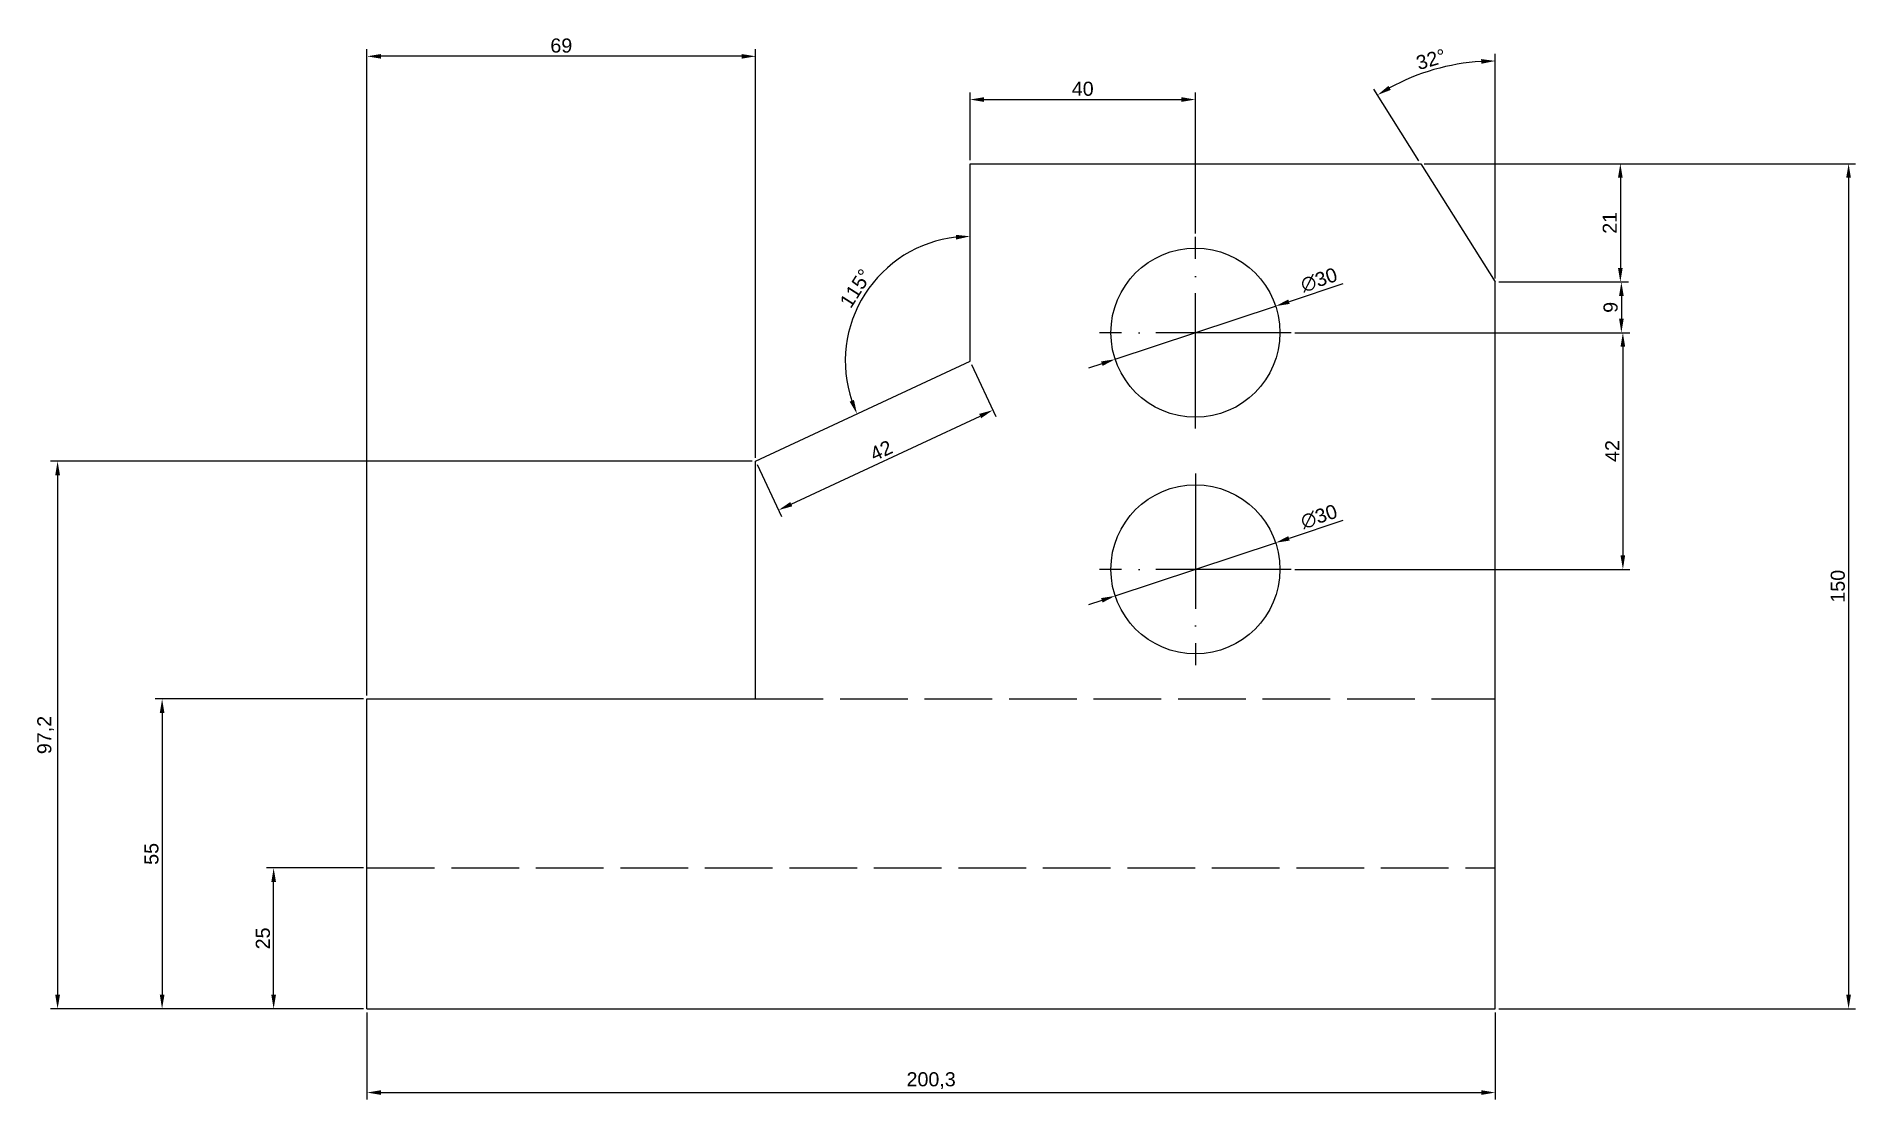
# Model space of a CAD drawing. Header units: millimetres. Extents: x 41 to 364, y 84 to 273.
import ezdxf

# ---------------------------------------------------------------- set-up
doc = ezdxf.new("R2010")
doc.units = ezdxf.units.MM
doc.linetypes.add('ACAD_ISO02W100', pattern=[15, 12, -3])
doc.linetypes.add('ACAD_ISO04W100', pattern=[30, 24, -3, 0, -3])
for name, color, linetype in [('niebieskie', 170, 'ACAD_ISO02W100'), ('Warstwa1', 10, 'ACAD_ISO04W100'), ('wymiary', 80, 'Continuous')]:
    doc.layers.add(name, color=color, linetype=linetype)
doc.styles.get("Standard").update_dxf_attribs({"font": 'arial.ttf'})
doc.dimstyles.new('ISO-25', dxfattribs={"dimtxt": 2.5, "dimasz": 2.5, "dimexe": 1.25, "dimexo": 0.625, "dimtad": 1, "dimtxsty": 'Standard', "dimcen": 2.5, "dimadec": 0, "dimazin": 0, "dimtfac": 1, "dimtmove": 0, "dimatfit": 3, "dimfxl": 1, "dimarcsym": 0})

# ---------------------------------------------------------------- blocks, each defined once
blk = doc.blocks.new('*D6')
at = {"layer": 'Defpoints', "color": 0, "transparency": 16777216}
for p in [(207.06, 250), (193.33, 232.32), (207.06, 214.95), (207.06, 214.95), (169, 197.2)]:
    blk.add_point(p, dxfattribs=at)
at = {"layer": 'wymiary', "color": 0, "lineweight": -2, "transparency": 16777216}
blk.add_arc((207.06, 214.95), 22.15, 96.4709, 198.5291, dxfattribs=at)
at = {"layer": 'wymiary', "color": 0, "transparency": 16777216}
for points in [[(204.55, 237.37), (204.59, 236.54), (207.06, 237.1)], [(186.45, 208.07), (185.68, 207.76), (186.99, 205.59)]]:
    blk.add_solid(points, dxfattribs=at)
at = {"layer": 'wymiary', "color": 0, "transparency": 16777216, "insert": (186.78, 227.87), "char_height": 2.5, "attachment_point": 5, "rotation": 57.5}
blk.add_mtext('115°', dxfattribs=at)
blk = doc.blocks.new('*D7')
at = {"layer": 'Defpoints', "color": 0, "transparency": 16777216}
for p in [(207.06, 214.95), (211.11, 206.26), (169, 197.2)]:
    blk.add_point(p, dxfattribs=at)
at = {"layer": 'wymiary', "color": 0, "lineweight": -2, "transparency": 16777216}
for p, q in [((207.33, 214.38), (211.64, 205.13)), ((175.32, 189.57), (208.85, 205.21)), ((169.26, 196.63), (173.58, 187.38))]:
    blk.add_line(p, q, dxfattribs=at)
at = {"layer": 'wymiary', "color": 0, "transparency": 16777216}
for points in [[(208.67, 205.59), (209.03, 204.83), (211.11, 206.26)], [(175.14, 189.95), (175.49, 189.19), (173.05, 188.51)]]:
    blk.add_solid(points, dxfattribs=at)
at = {"layer": 'wymiary', "color": 0, "transparency": 16777216, "insert": (191.29, 199.09), "char_height": 2.5, "attachment_point": 5, "rotation": 25}
blk.add_mtext('42', dxfattribs=at)
blk = doc.blocks.new('*D9')
at = {"layer": 'Defpoints', "color": 0, "transparency": 16777216}
for p in [(169, 197.2), (45.08, 100), (100, 100)]:
    blk.add_point(p, dxfattribs=at)
at = {"layer": 'wymiary', "color": 0, "lineweight": -2, "transparency": 16777216}
for p, q in [((168.38, 197.2), (43.83, 197.2)), ((45.08, 194.7), (45.08, 102.5)), ((99.38, 100), (43.83, 100))]:
    blk.add_line(p, q, dxfattribs=at)
at = {"layer": 'wymiary', "color": 0, "transparency": 16777216}
for points in [[(44.66, 194.7), (45.5, 194.7), (45.08, 197.2)], [(44.66, 102.5), (45.5, 102.5), (45.08, 100)]]:
    blk.add_solid(points, dxfattribs=at)
at = {"layer": 'wymiary', "color": 0, "transparency": 16777216, "insert": (42.95, 148.6), "char_height": 2.5, "attachment_point": 5, "rotation": 90}
blk.add_mtext('97,2', dxfattribs=at)
blk = doc.blocks.new('*D10')
at = {"layer": 'Defpoints', "color": 0, "transparency": 16777216}
for p in [(100, 100), (300.3, 100), (300.3, 85.14)]:
    blk.add_point(p, dxfattribs=at)
at = {"layer": 'wymiary', "color": 0, "lineweight": -2, "transparency": 16777216}
for p, q in [((100, 99.38), (100, 83.89)), ((300.3, 99.38), (300.3, 83.89)), ((102.5, 85.14), (297.8, 85.14))]:
    blk.add_line(p, q, dxfattribs=at)
at = {"layer": 'wymiary', "color": 0, "transparency": 16777216}
for points in [[(102.5, 85.56), (102.5, 84.73), (100, 85.14)], [(297.8, 85.56), (297.8, 84.73), (300.3, 85.14)]]:
    blk.add_solid(points, dxfattribs=at)
at = {"layer": 'wymiary', "color": 0, "transparency": 16777216, "insert": (200.15, 87.27), "char_height": 2.5, "attachment_point": 5}
blk.add_mtext('200,3', dxfattribs=at)
blk = doc.blocks.new('*D13')
at = {"layer": 'Defpoints', "color": 0, "transparency": 16777216}
for p in [(100, 155), (63.63, 100), (100, 100)]:
    blk.add_point(p, dxfattribs=at)
at = {"layer": 'wymiary', "color": 0, "lineweight": -2, "transparency": 16777216}
for p, q in [((99.38, 155), (62.38, 155)), ((63.63, 152.5), (63.63, 102.5)), ((99.38, 100), (62.38, 100))]:
    blk.add_line(p, q, dxfattribs=at)
at = {"layer": 'wymiary', "color": 0, "transparency": 16777216}
for points in [[(63.22, 152.5), (64.05, 152.5), (63.63, 155)], [(63.22, 102.5), (64.05, 102.5), (63.63, 100)]]:
    blk.add_solid(points, dxfattribs=at)
at = {"layer": 'wymiary', "color": 0, "transparency": 16777216, "insert": (61.74, 127.5), "char_height": 2.5, "attachment_point": 5, "rotation": 90}
blk.add_mtext('55', dxfattribs=at)
blk = doc.blocks.new('*D14')
at = {"layer": 'Defpoints', "color": 0, "transparency": 16777216}
for p in [(83.43, 125), (100, 125), (100, 100)]:
    blk.add_point(p, dxfattribs=at)
at = {"layer": 'wymiary', "color": 0, "lineweight": -2, "transparency": 16777216}
for p, q in [((99.38, 125), (82.18, 125)), ((83.43, 102.5), (83.43, 122.5)), ((99.38, 100), (82.18, 100))]:
    blk.add_line(p, q, dxfattribs=at)
at = {"layer": 'wymiary', "color": 0, "transparency": 16777216}
for points in [[(83.02, 122.5), (83.85, 122.5), (83.43, 125)], [(83.02, 102.5), (83.85, 102.5), (83.43, 100)]]:
    blk.add_solid(points, dxfattribs=at)
at = {"layer": 'wymiary', "color": 0, "transparency": 16777216, "insert": (81.53, 112.5), "char_height": 2.5, "attachment_point": 5, "rotation": 90}
blk.add_mtext('25', dxfattribs=at)
blk = doc.blocks.new('*D31')
at = {"layer": 'Defpoints', "color": 0, "transparency": 16777216}
for p in [(287.06, 250), (300.3, 100), (363.02, 100)]:
    blk.add_point(p, dxfattribs=at)
at = {"layer": 'wymiary', "color": 0, "lineweight": -2, "transparency": 16777216}
for p, q in [((287.69, 250), (364.27, 250)), ((363.02, 247.5), (363.02, 102.5)), ((300.93, 100), (364.27, 100))]:
    blk.add_line(p, q, dxfattribs=at)
at = {"layer": 'wymiary', "color": 0, "transparency": 16777216}
for points in [[(362.6, 247.5), (363.43, 247.5), (363.02, 250)], [(362.6, 102.5), (363.43, 102.5), (363.02, 100)]]:
    blk.add_solid(points, dxfattribs=at)
at = {"layer": 'wymiary', "color": 0, "transparency": 16777216, "insert": (361.11, 175), "char_height": 2.5, "attachment_point": 5, "rotation": 90}
blk.add_mtext('150', dxfattribs=at)
blk = doc.blocks.new('*D32')
at = {"layer": 'Defpoints', "color": 0, "transparency": 16777216}
for p in [(287.06, 250), (300.3, 229), (322.5, 229)]:
    blk.add_point(p, dxfattribs=at)
at = {"layer": 'wymiary', "color": 0, "lineweight": -2, "transparency": 16777216}
for p, q in [((287.69, 250), (323.75, 250)), ((322.5, 247.5), (322.5, 231.5)), ((300.93, 229), (323.75, 229))]:
    blk.add_line(p, q, dxfattribs=at)
at = {"layer": 'wymiary', "color": 0, "transparency": 16777216}
for points in [[(322.08, 247.5), (322.92, 247.5), (322.5, 250)], [(322.08, 231.5), (322.92, 231.5), (322.5, 229)]]:
    blk.add_solid(points, dxfattribs=at)
at = {"layer": 'wymiary', "color": 0, "transparency": 16777216, "insert": (320.62, 239.5), "char_height": 2.5, "attachment_point": 5, "rotation": 90}
blk.add_mtext('21', dxfattribs=at)
blk = doc.blocks.new('*D38')
at = {"layer": 'Defpoints', "color": 0, "transparency": 16777216}
for p in [(292.99, 267.54), (287.06, 250), (300.3, 229), (300.3, 229), (300.3, 100)]:
    blk.add_point(p, dxfattribs=at)
at = {"layer": 'wymiary', "color": 0, "lineweight": -2, "transparency": 16777216}
for p, q in [((300.3, 229.62), (300.3, 269.48)), ((286.73, 250.53), (278.72, 263.24))]:
    blk.add_line(p, q, dxfattribs=at)
blk.add_arc((300.3, 229), 39.23, 93.6522, 118.5686, dxfattribs=at)
at = {"layer": 'wymiary', "color": 0, "transparency": 16777216}
for points in [[(297.79, 268.56), (297.81, 267.73), (300.3, 268.23)], [(281.75, 263.09), (281.33, 263.81), (279.39, 262.19)]]:
    blk.add_solid(points, dxfattribs=at)
at = {"layer": 'wymiary', "color": 0, "transparency": 16777216, "insert": (288.89, 268.51), "char_height": 2.5, "attachment_point": 5, "rotation": 16.1104}
blk.add_mtext('32°', dxfattribs=at)
blk = doc.blocks.new('*D39')
at = {"layer": 'Defpoints', "color": 0, "transparency": 16777216}
for p in [(261.3, 224.72), (232.83, 215.29)]:
    blk.add_point(p, dxfattribs=at)
at = {"layer": 'wymiary', "color": 0, "lineweight": -2, "transparency": 16777216}
for p, q in [((273.21, 228.66), (263.68, 225.5)), ((232.83, 215.29), (261.3, 224.72)), ((230.45, 214.5), (228.08, 213.72))]:
    blk.add_line(p, q, dxfattribs=at)
at = {"layer": 'wymiary', "color": 0, "transparency": 16777216}
for points in [[(263.55, 225.9), (263.81, 225.11), (261.3, 224.72)], [(230.32, 214.9), (230.58, 214.11), (232.83, 215.29)]]:
    blk.add_solid(points, dxfattribs=at)
at = {"layer": 'wymiary', "color": 0, "transparency": 16777216, "insert": (269.01, 229.35), "char_height": 2.5, "attachment_point": 5, "rotation": 18.3197}
blk.add_mtext('∅30', dxfattribs=at)
blk = doc.blocks.new('*D42')
at = {"layer": 'Defpoints', "color": 0, "transparency": 16777216}
for p in [(261.3, 182.72), (232.83, 173.29)]:
    blk.add_point(p, dxfattribs=at)
at = {"layer": 'wymiary', "color": 0, "lineweight": -2, "transparency": 16777216}
for p, q in [((273.21, 186.66), (263.68, 183.5)), ((232.83, 173.29), (261.3, 182.72)), ((230.45, 172.5), (228.08, 171.72))]:
    blk.add_line(p, q, dxfattribs=at)
at = {"layer": 'wymiary', "color": 0, "transparency": 16777216}
for points in [[(263.55, 183.9), (263.81, 183.11), (261.3, 182.72)], [(230.32, 172.9), (230.58, 172.11), (232.83, 173.29)]]:
    blk.add_solid(points, dxfattribs=at)
at = {"layer": 'wymiary', "color": 0, "transparency": 16777216, "insert": (269.01, 187.35), "char_height": 2.5, "attachment_point": 5, "rotation": 18.3197}
blk.add_mtext('∅30', dxfattribs=at)
blk = doc.blocks.new('*D43')
at = {"layer": 'Defpoints', "color": 0, "transparency": 16777216}
for p in [(264.06, 220), (264.06, 178), (322.95, 178)]:
    blk.add_point(p, dxfattribs=at)
at = {"layer": 'wymiary', "color": 0, "lineweight": -2, "transparency": 16777216}
for p, q in [((264.69, 220), (324.2, 220)), ((322.95, 217.5), (322.95, 180.5)), ((264.69, 178), (324.2, 178))]:
    blk.add_line(p, q, dxfattribs=at)
at = {"layer": 'wymiary', "color": 0, "transparency": 16777216}
for points in [[(322.53, 217.5), (323.36, 217.5), (322.95, 220)], [(322.53, 180.5), (323.36, 180.5), (322.95, 178)]]:
    blk.add_solid(points, dxfattribs=at)
at = {"layer": 'wymiary', "color": 0, "transparency": 16777216, "insert": (321.07, 199), "char_height": 2.5, "attachment_point": 5, "rotation": 90}
blk.add_mtext('42', dxfattribs=at)
blk = doc.blocks.new('*D44')
at = {"layer": 'Defpoints', "color": 0, "transparency": 16777216}
for p in [(300.3, 229), (264.06, 220), (322.68, 220)]:
    blk.add_point(p, dxfattribs=at)
at = {"layer": 'wymiary', "color": 0, "lineweight": -2, "transparency": 16777216}
for p, q in [((300.93, 229), (323.93, 229)), ((322.68, 226.5), (322.68, 222.5)), ((264.69, 220), (323.93, 220))]:
    blk.add_line(p, q, dxfattribs=at)
at = {"layer": 'wymiary', "color": 0, "transparency": 16777216}
for points in [[(322.27, 226.5), (323.1, 226.5), (322.68, 229)], [(322.27, 222.5), (323.1, 222.5), (322.68, 220)]]:
    blk.add_solid(points, dxfattribs=at)
at = {"layer": 'wymiary', "color": 0, "transparency": 16777216, "insert": (320.78, 224.5), "char_height": 2.5, "attachment_point": 5, "rotation": 90}
blk.add_mtext('9', dxfattribs=at)
blk = doc.blocks.new('*D45')
at = {"layer": 'Defpoints', "color": 0, "transparency": 16777216}
for p in [(247.06, 261.38), (207.06, 250), (247.06, 237)]:
    blk.add_point(p, dxfattribs=at)
at = {"layer": 'wymiary', "color": 0, "lineweight": -2, "transparency": 16777216}
for p, q in [((207.06, 250.62), (207.06, 262.63)), ((247.06, 237.63), (247.06, 262.63)), ((209.56, 261.38), (244.56, 261.38))]:
    blk.add_line(p, q, dxfattribs=at)
at = {"layer": 'wymiary', "color": 0, "transparency": 16777216}
for points in [[(209.56, 261.8), (209.56, 260.96), (207.06, 261.38)], [(244.56, 261.8), (244.56, 260.96), (247.06, 261.38)]]:
    blk.add_solid(points, dxfattribs=at)
at = {"layer": 'wymiary', "color": 0, "transparency": 16777216, "insert": (227.06, 263.28), "char_height": 2.5, "attachment_point": 5}
blk.add_mtext('40', dxfattribs=at)
blk = doc.blocks.new('*D46')
at = {"layer": 'Defpoints', "color": 0, "transparency": 16777216}
for p in [(100, 269.05), (169, 197.2), (100, 155)]:
    blk.add_point(p, dxfattribs=at)
at = {"layer": 'wymiary', "color": 0, "lineweight": -2, "transparency": 16777216}
for p, q in [((100, 155.62), (100, 270.3)), ((166.5, 269.05), (102.5, 269.05)), ((169, 197.82), (169, 270.3))]:
    blk.add_line(p, q, dxfattribs=at)
at = {"layer": 'wymiary', "color": 0, "transparency": 16777216}
for points in [[(102.5, 269.46), (102.5, 268.63), (100, 269.05)], [(166.5, 269.46), (166.5, 268.63), (169, 269.05)]]:
    blk.add_solid(points, dxfattribs=at)
at = {"layer": 'wymiary', "color": 0, "transparency": 16777216, "insert": (134.5, 270.95), "char_height": 2.5, "attachment_point": 5}
blk.add_mtext('69', dxfattribs=at)

msp = doc.modelspace()

# ---------------------------------------------------------------- linework, layer by layer
for p, q in [((207.065, 214.95), (207.065, 250)), ((207.065, 250), (247.065, 250)), ((247.065, 250), (287.065, 250)), ((287.065, 250), (300.3, 229)), ((300.3, 100), (300.3, 229)), ((169, 197.2), (207.065, 214.95)), ((169, 155), (169, 197.2)), ((100, 100), (100, 155)), ((100, 155), (169, 155)), ((100, 100), (300.3, 100))]:
    msp.add_line(p, q)
for centre in [(247.065, 220.004), (247.065, 178.004)]:
    msp.add_circle(centre, 15)
at = {"layer": 'niebieskie'}
for p, q in [((169, 155), (300.3, 155)), ((100, 125), (300.3, 125))]:
    msp.add_line(p, q, dxfattribs=at)
at = {"layer": 'Warstwa1'}
for p, q in [((247.065, 203.004), (247.065, 237.004)), ((264.065, 220.004), (230.065, 220.004)), ((247.065, 195.004), (247.065, 161.004)), ((264.065, 178.004), (230.065, 178.004))]:
    msp.add_line(p, q, dxfattribs=at)

# ---------------------------------------------------------------- dimensions: what is measured, and where the dimension line sits
at = {"layer": 'wymiary'}
for base, p1, p2, picture, middle in [((100, 269.047), (169, 197.2), (100, 155), '*D46', (134.5, 270.948)), ((247.065, 261.381), (207.065, 250), (247.065, 237.004), '*D45', (227.065, 263.282)), ((300.3, 85.143), (100, 100), (300.3, 100), '*D10', (200.15, 87.271))]:
    dim = msp.add_linear_dim(base=base, p1=p1, p2=p2, dimstyle='ISO-25', dxfattribs=at)
    dim.commit()
    dim.dimension.update_dxf_attribs({"geometry": picture, "text_midpoint": middle})
for base, line1, line2, picture, middle in [((292.99, 267.539), ((300.3, 100), (300.3, 229)), ((287.065, 250), (300.3, 229)), '*D38', (288.887, 268.514)), ((193.328, 232.323), ((169, 197.2), (207.065, 214.95)), ((207.065, 214.95), (207.065, 250)), '*D6', (186.782, 227.872))]:
    dim = msp.add_angular_dim_2l(base=base, line1=line1, line2=line2, dimstyle='ISO-25', dxfattribs=at)
    dim.commit()
    dim.dimension.update_dxf_attribs({"geometry": picture, "text_midpoint": middle})
for base, p1, p2, picture, middle in [((363.016, 100), (287.065, 250), (300.3, 100), '*D31', (361.115, 175)), ((322.501, 229), (287.065, 250), (300.3, 229), '*D32', (320.621, 239.5)), ((322.683, 220.004), (300.3, 229), (264.065, 220.004), '*D44', (320.781, 224.502)), ((322.947, 178.004), (264.065, 220.004), (264.065, 178.004), '*D43', (321.067, 199.004)), ((45.081, 100), (169, 197.2), (100, 100), '*D9', (42.954, 148.6)), ((63.635, 100), (100, 155), (100, 100), '*D13', (61.738, 127.5)), ((83.433, 125), (100, 100), (100, 125), '*D14', (81.532, 112.5))]:
    dim = msp.add_linear_dim(base=base, p1=p1, p2=p2, angle=90, dimstyle='ISO-25', dxfattribs=at)
    dim.commit()
    dim.dimension.update_dxf_attribs({"geometry": picture, "text_midpoint": middle})
for p1, p2, picture, middle in [((232.825, 215.289), (261.305, 224.719), '*D39', (269.012, 229.347)), ((232.825, 173.289), (261.305, 182.719), '*D42', (269.012, 187.347))]:
    dim = msp.add_diameter_dim_2p(p1=p1, p2=p2, dimstyle='ISO-25', dxfattribs=at)
    dim.commit()
    dim.dimension.update_dxf_attribs({"geometry": picture, "text_midpoint": middle})
dim = msp.add_aligned_dim(p1=(169, 197.2), p2=(207.065, 214.95), distance=-9.583, dimstyle='ISO-25', dxfattribs=at)
dim.commit()
dim.dimension.update_dxf_attribs({"geometry": '*D7', "text_midpoint": (191.288, 199.094)})

doc.saveas('drawing.dxf')
